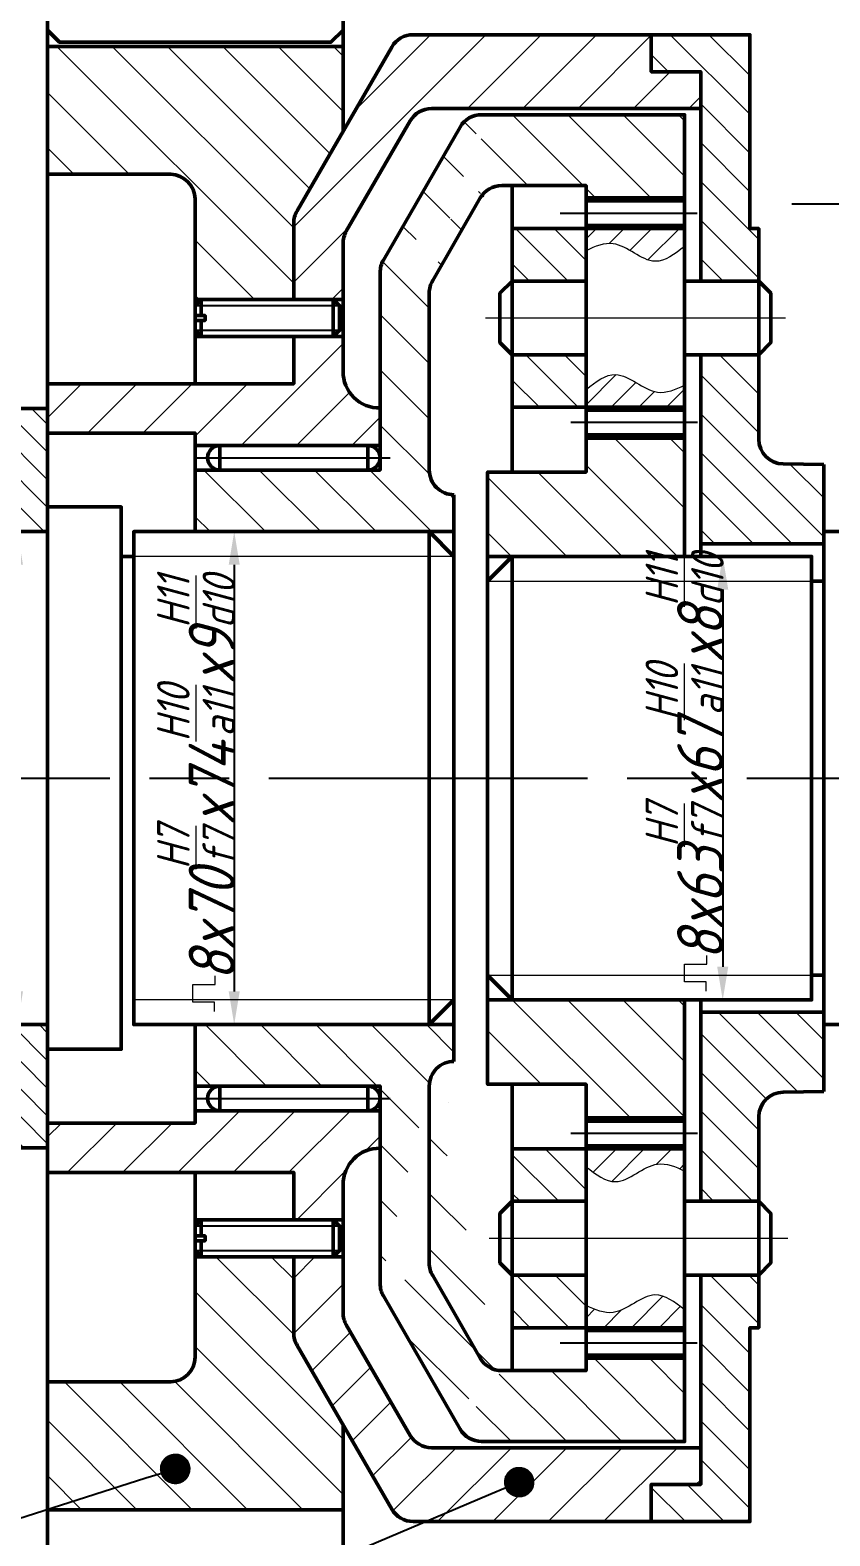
# Model space of a CAD drawing. Header units: millimetres. Extents: x 47 to 1236, y 39 to 880.
# Drawn here: x 270.7 to 331, y 397.7 to 511.2 of the extents above; entities that cross this region are included whole.
import ezdxf

# ---------------------------------------------------------------- set-up
doc = ezdxf.new("R2010")
doc.units = ezdxf.units.MM
doc.linetypes.add('ACAD_ISO08W100', pattern=[36, 24, -3, 6, -3])
doc.layers.get('Defpoints').update_dxf_attribs({"lineweight": 35})
for name, color, linetype, lineweight in [('中心线', 1, 'ACAD_ISO08W100', 35), ('剖面线', 6, 'Continuous', 35), ('尺寸', 4, 'Continuous', 25), ('粗实线', 7, 'Continuous', 50), ('细实线', 7, 'Continuous', 20)]:
    doc.layers.add(name, color=color, linetype=linetype, lineweight=lineweight)
doc.layers.add('尺寸标注', color=4, linetype='Continuous')
doc.styles.get("Standard").update_dxf_attribs({"font": 'arial.ttf'})
doc.styles.add('工程字', font='gbenor.shx', dxfattribs={"width": 0.65, "oblique": 15, "height": 5, "bigfont": 'gbcbig.shx'})
doc.styles.add('工程字-35', font='gbeitc.shx', dxfattribs={"height": 3.5, "bigfont": 'gbcbig.shx'})
doc.dimstyles.new('GB-5', dxfattribs={"dimtxt": 5, "dimasz": 5, "dimexe": 2.5, "dimexo": 1, "dimgap": 1.25, "dimtad": 1, "dimdec": 0, "dimdsep": 46, "dimtxsty": '工程字', "dimcen": 5, "dimadec": 0, "dimazin": 0, "dimtol": 1, "dimtm": 0.029, "dimtfac": 0.7, "dimtdec": 0, "dimtix": 1, "dimtmove": 0, "dimatfit": 3, "dimtzin": 0, "dimarcsym": 0})
doc.dimstyles.new('ISO-25', dxfattribs={"dimtxt": 2.5, "dimasz": 2.5, "dimexe": 1.25, "dimexo": 0.625, "dimtad": 1, "dimtxsty": 'Standard', "dimcen": 2.5, "dimadec": 0, "dimazin": 0, "dimtfac": 1, "dimtmove": 0, "dimatfit": 3, "dimfxl": 1, "dimarcsym": 0})
pattern_1 = [(135, (-841.3663339732898, -1302.616158226459), (-2.084541952103177, -2.084541952103177), [])]
pattern_2 = [(135, (-841.3663339732898, -1302.616158226459), (-1.459179366472224, -1.459179366472224), [])]

# ---------------------------------------------------------------- blocks, each defined once
blk = doc.blocks.new('*D45')
at = {"layer": 'Defpoints', "color": 0, "transparency": 16777216}
for p in [(527.7216313610375, 789.4503395856573), (527.7216313610375, 572.623227049304), (186.0404590729727, 467.0222463106936)]:
    blk.add_point(p, dxfattribs=at)
at = {"layer": '尺寸', "color": 0, "lineweight": -2, "transparency": 16777216}
for p, q in [((186.0404590729727, 468.0222463106936), (186.0404590729727, 791.9503395856573)), ((527.7216313610375, 573.623227049304), (527.7216313610375, 791.9503395856573)), ((191.0404590729727, 789.4503395856573), (522.7216313610375, 789.4503395856573))]:
    blk.add_line(p, q, dxfattribs=at)
at = {"layer": '尺寸', "color": 0, "transparency": 16777216}
for points in [[(191.0404590729727, 790.2836729189906), (191.0404590729727, 788.6170062523239), (186.0404590729727, 789.4503395856573)], [(522.7216313610375, 790.2836729189906), (522.7216313610375, 788.6170062523239), (527.7216313610375, 789.4503395856573)]]:
    blk.add_solid(points, dxfattribs=at)
at = {"layer": '尺寸', "color": 0, "lineweight": 20, "transparency": 16777216, "insert": (367.5536315737495, 793.2003395856573), "char_height": 5, "width": 5.652988615324314, "attachment_point": 5, "style": '工程字'}
blk.add_mtext('684', dxfattribs=at)
blk = doc.blocks.new('*D70')
at = {"layer": 'Defpoints', "color": 0, "transparency": 16777216}
for p in [(272.0323391682547, 473.4229666353167), (269.7705749028065, 436.2791804317483), (272.0323391682547, 436.2791804317483)]:
    blk.add_point(p, dxfattribs=at)
at = {"layer": '尺寸', "color": 0, "lineweight": -2, "transparency": 16777216}
for p, q in [((271.4073391682547, 473.4229666353167), (268.5205749028065, 473.4229666353167)), ((269.7705749028065, 470.9229666353167), (269.7705749028065, 438.7791804317483)), ((271.4073391682547, 436.2791804317483), (268.5205749028065, 436.2791804317483))]:
    blk.add_line(p, q, dxfattribs=at)
at = {"layer": '尺寸', "color": 0, "transparency": 16777216}
for points in [[(269.3539082361398, 470.9229666353167), (270.1872415694732, 470.9229666353167), (269.7705749028065, 473.4229666353167)], [(269.3539082361398, 438.7791804317483), (270.1872415694732, 438.7791804317483), (269.7705749028065, 436.2791804317483)]]:
    blk.add_solid(points, dxfattribs=at)
at = {"layer": '尺寸', "color": 0, "lineweight": 20, "transparency": 16777216, "insert": (266.8997415694732, 454.8510735335323), "char_height": 3.5, "attachment_point": 5, "rotation": 90, "style": '工程字-35'}
blk.add_mtext('Φ74{\\H0.7x;\\SD11/K6;}', dxfattribs=at)
blk = doc.blocks.new('*D71')
at = {"layer": 'Defpoints', "color": 0, "transparency": 16777216}
for p in [(283.1592903730276, 473.4229666353167), (283.1592903730276, 436.2791804317483), (286.1014792142406, 436.2791804317483)]:
    blk.add_point(p, dxfattribs=at)
at = {"layer": '尺寸', "color": 0, "lineweight": -2, "transparency": 16777216}
for p, q in [((283.7842903730276, 473.4229666353167), (287.3514792142406, 473.4229666353167)), ((286.1014792142406, 470.9229666353167), (286.1014792142406, 438.7791804317483)), ((283.7842903730276, 436.2791804317483), (287.3514792142406, 436.2791804317483))]:
    blk.add_line(p, q, dxfattribs=at)
at = {"layer": '尺寸', "color": 0, "transparency": 16777216}
for points in [[(285.6848125475739, 470.9229666353167), (286.5181458809073, 470.9229666353167), (286.1014792142406, 473.4229666353167)], [(285.6848125475739, 438.7791804317483), (286.5181458809073, 438.7791804317483), (286.1014792142406, 436.2791804317483)]]:
    blk.add_solid(points, dxfattribs=at)
at = {"layer": '尺寸', "color": 0, "lineweight": 20, "transparency": 16777216, "insert": (283.2306458809073, 454.8510735335323), "char_height": 3.5, "width": 30.84375, "attachment_point": 5, "rotation": 90, "style": '工程字-35'}
blk.add_mtext('8x70{\\H0.7x;\\SH7/f7;}x74{\\H0.7x;\\SH10/a11;}x9{\\H0.7x;\\SH11/d10;}', dxfattribs=at)
blk = doc.blocks.new('*D72')
at = {"layer": 'Defpoints', "color": 0, "transparency": 16777216}
for p in [(307.0518892327315, 471.561731161064), (307.0518892327315, 438.1404159060012), (322.910673947369, 438.1404159060012)]:
    blk.add_point(p, dxfattribs=at)
at = {"layer": '尺寸', "color": 0, "lineweight": -2, "transparency": 16777216}
for p, q in [((307.6768892327315, 471.561731161064), (324.160673947369, 471.561731161064)), ((322.910673947369, 469.061731161064), (322.910673947369, 440.6404159060012)), ((307.6768892327315, 438.1404159060012), (324.160673947369, 438.1404159060012))]:
    blk.add_line(p, q, dxfattribs=at)
at = {"layer": '尺寸', "color": 0, "transparency": 16777216}
for points in [[(322.4940072807024, 469.061731161064), (323.3273406140357, 469.061731161064), (322.910673947369, 471.561731161064)], [(322.4940072807024, 440.6404159060012), (323.3273406140357, 440.6404159060012), (322.910673947369, 438.1404159060012)]]:
    blk.add_solid(points, dxfattribs=at)
at = {"layer": '尺寸', "color": 0, "lineweight": 20, "transparency": 16777216, "insert": (320.0398406140358, 456.4512351305466), "char_height": 3.5, "attachment_point": 5, "rotation": 90, "style": '工程字-35'}
blk.add_mtext('8x63{\\H0.7x;\\SH7/f7;}x67{\\H0.7x;\\SH10/a11;}x8{\\H0.7x;\\SH11/d10;}', dxfattribs=at)

msp = doc.modelspace()

# ---------------------------------------------------------------- hatches: boundary and pattern name
at = {"layer": '剖面线', "lineweight": 20}
h = msp.add_hatch(dxfattribs=at)
h.set_pattern_fill('ANSI31', color=256, scale=0.9285)
h.set_pattern_definition([(45, (-841.3663339732898, -1302.616158226459), (-2.084541952103177, 2.084541952103177), [])])
h.paths.add_polyline_path([(294.306472398172, 485.5007663975882), (294.306472398172, 488.1307730459891), (290.5840014496666, 488.1307730459891), (290.5840014496666, 484.5701486604617), (272.0323391682546, 484.5701486604617), (272.0323391682546, 480.8476777119558), (283.1592903730275, 480.8476777119558), (283.1592903730275, 479.9170599748295), (297.0983256095519, 479.9170599748295), (297.0983256095519, 482.7089131862087), (297.0983256095519, 482.7457011734048, -0.4256952743797204)])
h.paths.add_polyline_path([(299.3615526673916, 504.371589020896, -0.2652815649438895), (300.9624123006638, 505.3067395420837), (321.2539251340954, 505.3067395420837), (321.2539251340954, 508.0783619330907), (317.5314541855882, 508.0783619330907), (317.5314541855882, 510.87021514447), (299.5834065331351, 510.87021514447, 0.2685415350845147), (297.9628873259012, 509.9303026022501), (290.8470021145063, 497.5987969802304, 0.1439534091855192), (290.5840014496666, 496.6681792431452), (290.5840014496666, 490.9226262573682), (294.306472398172, 490.9226262573682), (294.306472398172, 495.1019686121172, -0.1282881080053607), (294.54924224264, 496.061254631936)])
h.paths.add_polyline_path([(297.0983256095574, 429.7850870922332), (283.1592903730275, 429.78508709223), (283.1592903730275, 428.8544693551087), (272.03233916826, 428.8544693551087), (272.0323391682618, 425.1319984065951), (290.5840014496739, 425.1319984065995), (290.5840014496739, 421.571374021072), (294.3064723981811, 421.5713740210729), (294.3064723981793, 424.2013806694738, -0.4256952743797274), (297.0983256095574, 426.9564458936577)])
h.paths.add_polyline_path([(294.592142643442, 413.5668081295555, -0.1356781123516656), (294.3064723981829, 414.5715101722237), (294.3064723981811, 418.7795208096938), (290.5840014496739, 418.7795208096929), (290.5840014496757, 412.997912476575, 0.1385902777645172), (290.8470021145154, 412.1033500868309), (297.9682507758048, 399.7625498499453, 0.2674780235737499), (299.5867165153618, 398.8319319225932), (317.5314541856028, 398.8319319225973), (317.531454185601, 401.6237851339765), (321.2539251341082, 401.6237851339774), (321.2539251341063, 404.3954075249844), (301.0000757775802, 404.3954075249796, -0.2699267105354749), (299.3641774912362, 405.3260252621517)])
h = msp.add_hatch(dxfattribs=at)
h.set_pattern_fill('ANSI31', color=256, scale=0.6499499999999999, angle=90)
h.set_pattern_definition(pattern_2)
h.paths.add_polyline_path([(324.9561652622292, 510.87021514447), (317.5314541855882, 510.87021514447), (317.5314541855882, 508.0783619330907), (321.2539251340954, 508.0783619330907), (321.2539251340954, 505.3067395420837), (321.2539251340954, 492.2983220426856), (325.623782334515, 492.2983220426856), (325.623782334515, 496.2635628356593), (324.9561652622292, 496.2635628356593)])
h.paths.add_polyline_path([(330.5196408646157, 478.4758322106302), (327.4647869883943, 478.52113336914, -0.4087389956197909), (325.623782334515, 480.382368843447), (325.623782334515, 486.7348464402992), (321.2539251340954, 486.7348464402992), (321.2539251340954, 473.4229666353165), (321.2539251340954, 472.4923488981901), (330.5196408646157, 472.4923488981901)])
h.paths.add_polyline_path([(325.6237823345205, 429.3052048042339, -0.4110161860184757), (327.4647869884016, 431.1810136979295), (330.5196408646157, 431.2263148564405), (330.5196408646157, 437.2097981688801), (321.2539251340991, 437.2097981688778), (321.2539251341027, 422.9673006267687), (325.6237823345223, 422.9673006267699)])
h.paths.add_polyline_path([(324.9561652622383, 413.4385842314095), (325.6237823345241, 413.4385842314098), (325.6237823345223, 417.4038250243837), (321.2539251341045, 417.4038250243825), (321.2539251341063, 404.3954075249844), (321.2539251341082, 401.6237851339774), (317.531454185601, 401.6237851339765), (317.5314541856028, 398.8319319225973), (324.8550111603804, 398.8319319225989), (324.9561652622419, 398.9330860244606)])
h = msp.add_hatch(dxfattribs=at)
h.set_pattern_fill('ANSI31', color=256, scale=0.9285, angle=90)
h.set_pattern_definition(pattern_1)
h.paths.add_polyline_path([(294.306472398172, 503.5939017331757), (294.306472398172, 509.9800590480882), (272.0323391682546, 509.9800590480882), (272.0323391682546, 500.3501885508667), (281.2286452433314, 500.3501885508667, -0.4174181840049433), (283.1592903730275, 498.4889530766138), (283.1592903730275, 490.9226262573682), (283.6245992415902, 490.9226262573682), (290.5840014496666, 490.9226262573682), (290.5840014496666, 496.6681792431452, -0.143953409185521), (290.8470021145063, 497.5987969802304)])
h.paths.add_polyline_path([(294.3064723981829, 406.1082453338863), (290.8470021145154, 412.1033500868307, -0.1385902777645385), (290.5840014496757, 412.9979124765748), (290.5840014496739, 418.7795208096929), (283.1592903730366, 418.7795208096911), (283.1592903730366, 411.2616183727405, -0.4110161860269864), (281.3182857191573, 409.3519585161923), (272.0323391682655, 409.3519585161903), (272.0323391682673, 399.7220880189686), (294.3064723981847, 399.7220880189736)])
h = msp.add_hatch(dxfattribs=at)
h.set_pattern_fill('ANSI31', color=256, scale=0.9285, angle=90)
h.set_pattern_definition(pattern_1)
edge = h.paths.add_edge_path()
edge.add_line((283.1592903730275, 478.0558245005766), (297.0983256095519, 478.0558245005766))
edge.add_line((297.0983256095519, 478.0558245005766), (297.098325609551, 492.9457082945585))
edge.add_line((283.1592903730275, 478.0558245005766), (283.1592903730275, 473.4229666353165))
edge.add_line((283.1592903730275, 473.4229666353165), (302.6618012119384, 473.4229666353165))
edge.add_line((302.6618012119384, 473.4229666353165), (302.6618012119393, 476.2047044365095))
edge.add_arc((302.6517313813897, 478.0558426915502), 1.851165643793962, 180.0005630322842, 270.3116747754279)
edge.add_line((300.8005657376857, 478.0558245005766), (300.8005657376857, 491.4081659463038))
edge.add_arc((299.0589545520547, 492.9312935238463), 1.960681931317719, 151.237180778082, 179.578762391831)
edge.add_arc((302.5147533750173, 491.4261936200003), 1.714282430932295, 147.8359505106979, 180.6025428702699)
edge.add_line((297.34109545402, 493.8763260317262), (303.1271100805011, 503.9108129363938))
edge.add_line((304.644421608426, 498.5698763581029), (301.0635664025253, 492.3387836834302))
edge.add_arc((304.7439202819337, 502.9716393935828), 1.869792012758019, 89.94927293001882, 149.8485307472009)
edge.add_arc((306.2612318098622, 497.6307028152853), 1.86979201276456, 89.94927293014909, 149.8485307470954)
edge.add_line((304.7455757102875, 504.8414306735203), (320.040075911757, 504.8414306735203))
edge.add_line((320.0400759117551, 504.8414306735203), (320.0400759117551, 498.5698763581029))
edge.add_line((320.0400759117551, 498.5698763581029), (312.615364835116, 498.5698763581029))
edge.add_line((312.6153648351178, 498.5698763581029), (312.6153648351178, 499.5004940952292))
edge.add_line((312.6153648351178, 499.5004940952294), (306.2628872382106, 499.5004940952294))
h = msp.add_hatch(dxfattribs=at)
h.set_pattern_fill('ANSI31', color=256, scale=0.6499499999999999, angle=90)
h.set_pattern_definition(pattern_2)
h.paths.add_polyline_path([(307.0518892327314, 496.2635628356593), (307.0518892327314, 492.2983220426856), (312.6153648351178, 492.2983220426856), (312.6153648351178, 496.2635628356593)])
h.paths.add_polyline_path([(307.0518892327314, 486.7348464402992), (307.0518892327314, 482.7898364676978), (312.6153648351178, 482.7898364676978), (312.6153648351178, 486.7348464402992)])
h.paths.add_polyline_path([(307.0518892327359, 426.9123105993669), (307.0518892327368, 422.9673006267656), (312.6153648351242, 422.9673006267669), (312.6153648351233, 426.9123105993683)])
h.paths.add_polyline_path([(312.615364835126, 417.4038250243805), (307.0518892327386, 417.4038250243793), (307.0518892327395, 413.4385842314057), (312.6153648351269, 413.4385842314068)])
h = msp.add_hatch(dxfattribs=at)
h.set_pattern_fill('ANSI31', color=256, scale=0.46425)
h.set_pattern_definition([(45, (-841.3663339732898, -1302.616158226459), (-1.042270976051589, 1.042270976051589), [])])
edge = h.paths.add_edge_path()
edge.add_line((320.0400759117551, 482.7898364676978), (320.0400759117551, 484.4593855141932))
edge.add_spline(control_points=[(320.0400759117624, 484.4593855141959), (319.354966225887, 484.1402433637584), (317.5633446627658, 483.3712255923551), (315.1140105766303, 486.066611511598), (313.3568618723098, 484.7136993478373), (312.6153648351233, 484.1427855950426)], knot_values=[0, 0, 0, 0, 2.275573627765744, 5.959604902994192, 8.649206430640582, 8.649206430640582, 8.649206430640582, 8.649206430640582], degree=3, periodic=0)
edge.add_line((312.6153648351178, 484.1427855950385), (312.6153648351178, 482.789836467698))
edge.add_line((312.6153648351178, 482.7898364676978), (320.040075911757, 482.7898364676978))
edge = h.paths.add_edge_path()
edge.add_line((312.6153648351178, 496.2635628356593), (312.6153648351178, 494.5940137891585))
edge.add_spline(control_points=[(312.6153648351269, 494.5940137891619), (313.3004745209987, 494.9131559396017), (315.0920960841181, 495.6821737110115), (317.5414301702626, 492.9867877917773), (319.2985788745796, 494.3396999555448), (320.0400759117642, 494.910613708342)], knot_values=[0, 0, 0, 0, 2.275573627765744, 5.959604902994192, 8.649206430640582, 8.649206430640582, 8.649206430640582, 8.649206430640582], degree=3, periodic=0)
edge.add_line((320.0400759117551, 494.9106137083365), (320.0400759117551, 496.2635628356593))
edge.add_line((320.0400759117551, 496.2635628356593), (312.615364835116, 496.2635628356593))
edge = h.paths.add_edge_path()
edge.add_spline(control_points=[(312.6153648351233, 425.5593614720224), (313.3568618723098, 424.9884477192277), (315.1140105766303, 423.6355355554667), (317.5633446627658, 426.3309214747098), (319.354966225887, 425.5619037033064), (320.0400759117624, 425.2427615528691)], knot_values=[0, 0, 0, 0, 2.689601527646391, 6.373632802874838, 8.649206430640582, 8.649206430640582, 8.649206430640582, 8.649206430640582], degree=3, periodic=0)
edge.add_line((320.0400759117624, 425.2427615528691), (320.0400759117624, 426.9123105993699))
edge.add_line((320.0400759117624, 426.9123105993699), (312.6153648351233, 426.9123105993683))
edge.add_line((312.6153648351233, 426.9123105993683), (312.6153648351233, 425.5593614720219))
edge = h.paths.add_edge_path()
edge.add_spline(control_points=[(320.0400759117642, 414.7915333587227), (319.2985788745796, 415.3624471115202), (317.5414301702626, 416.7153592752877), (315.0920960841181, 414.0199733560535), (313.3004745209987, 414.7889911274633), (312.6153648351269, 415.1081332779031)], knot_values=[0, 0, 0, 0, 2.689601527646391, 6.373632802874838, 8.649206430640582, 8.649206430640582, 8.649206430640582, 8.649206430640582], degree=3, periodic=0)
edge.add_line((312.6153648351269, 415.1081332779029), (312.6153648351269, 413.4385842314068))
edge.add_line((312.6153648351269, 413.4385842314068), (320.0400759117661, 413.4385842314084))
edge.add_line((320.0400759117642, 413.4385842314084), (320.0400759117642, 414.7915333587218))
h = msp.add_hatch(dxfattribs=at)
h.set_pattern_fill('ANSI31', color=256, scale=0.46425, angle=90)
h.set_pattern_definition([(135, (-841.3663339732898, -1302.616158226459), (-1.042270976051589, -1.042270976051589), [])])
h.paths.add_polyline_path([(272.0323391682546, 482.7089131862087), (268.3098682197492, 482.7089131862087), (268.3098682197492, 473.4229666353165), (272.0323391682546, 473.4229666353165), (272.0323391682546, 475.2842021095694)])
h.paths.add_polyline_path([(268.3098682197492, 426.9932338808558), (272.0323391682618, 426.9932338808558), (272.03233916826, 434.4179449574874), (272.0323391682546, 436.279180431748), (268.3098682197492, 436.279180431748)])
h = msp.add_hatch(dxfattribs=at)
h.set_pattern_fill('ANSI31', color=256, scale=0.9285, angle=90)
h.set_pattern_definition(pattern_1)
h.paths.add_polyline_path([(312.6153648351178, 477.9142087579703), (305.1906537584769, 477.9142087579703), (305.1906537584769, 471.5617311610638), (307.0518892327314, 471.5617311610638), (320.0400759117551, 471.5617311610638), (320.0400759117551, 480.4632921248819), (312.6153648351178, 480.4632921248819)])
h.paths.add_polyline_path([(306.8495810290083, 438.140415906001), (305.1906537584805, 438.140415906001), (305.1906537584823, 431.7879383090942), (312.6153648351215, 431.7879383090958), (312.6153648351233, 429.2388549421844), (320.0400759117624, 429.238854942186), (320.0400759117588, 438.140415906001)])
h = msp.add_hatch(dxfattribs=at)
h.set_pattern_fill('ANSI31', color=256, scale=0.9285, angle=90)
h.set_pattern_definition(pattern_1)
edge = h.paths.add_edge_path()
edge.add_line((283.1592903730311, 436.279180431743), (302.6618012119366, 436.279180431743))
edge.add_line((283.1592903730329, 431.6463225664827), (283.159290373032, 436.2791804317428))
edge.add_line((283.1592903730329, 431.6463225664827), (297.0983256095574, 431.6463225664859))
edge.add_line((297.0983256095574, 431.6463225664859), (297.098325609561, 416.7564387724713))
edge.add_line((300.8005657376912, 431.6463225664868), (300.8005657376948, 418.2939811207596))
edge.add_arc((302.6517313813952, 431.6463043755136), 1.851165643793962, 89.6883252245852, 179.9994369677288)
edge.add_line((302.6618012119384, 436.279180431743), (302.655754990074, 433.4974656465367))
edge.add_arc((302.5147533750264, 418.2759534470636), 1.714282430932295, 179.3974571297432, 212.1640494893175)
edge.add_arc((299.0589545520638, 416.7708535432168), 1.960681931317719, 180.421237608182, 208.7628192219406)
edge.add_line((297.3410954540291, 415.8258210353363), (303.127110080512, 405.7913341306698))
edge.add_line((304.6444216084351, 411.1322707089614), (301.0635664025344, 417.3633633836332))
edge.add_arc((306.2612318098713, 412.0714442517794), 1.86979201276456, 210.1514692529104, 270.0507270698639)
edge.add_arc((304.7439202819446, 406.7305076734815), 1.869792012758019, 210.1514692528163, 270.0507270699942)
edge.add_line((304.7455757102985, 404.860716393544), (320.0400759117679, 404.8607163935476))
edge.add_line((320.0400759117679, 404.8607163935476), (320.040075911767, 411.1322707089651))
edge.add_line((320.0400759117661, 411.1322707089648), (312.6153648351269, 411.1322707089632))
edge.add_line((312.6153648351269, 411.1322707089632), (312.6153648351269, 410.2016529718369))
edge.add_line((312.6153648351269, 410.2016529718369), (306.2628872382197, 410.2016529718355))
h = msp.add_hatch(dxfattribs=at)
h.set_pattern_fill('ANSI31', color=256, scale=1.5)
h.set_pattern_definition([(45, (-2345.19922680319, -1236.975525965615), (-3.367596045400933, 3.367596045400933), [])])
h.paths.add_polyline_path([(381.5822314843358, 417.7072873299637), (363.2328774066468, 417.7072873299637), (363.2328774066468, 424.6869203584117), (357.4468627801657, 424.6869203584117), (357.4468627801657, 385.7845146331124, -0.4142135623706922), (352.7937740945249, 380.846732611607), (286.5041843789827, 380.846732611607), (286.5041843789827, 371.5607860607149), (285.3593817963701, 371.5607860607149), (282.7817134304773, 371.5607860607149), (282.7817134304773, 355.3154373017467), (291.1370422442437, 355.3154373017467), (291.1370422442437, 359.5032171188157), (292.9982777184964, 359.5032171188157), (292.9982777184955, 368.883740545632, -0.4107972528824558), (294.6855704336112, 370.7233662931392), (357.4468627801634, 370.7233662931392), (444.5469038450178, 370.7233662931392, -0.4142135623730225), (446.5218642525747, 368.862130818886), (446.5218642525747, 359.5032171188157), (448.3628689064558, 359.5032171188157), (448.3628689064558, 355.3154373017467), (456.7181977202222, 355.3154373017467), (456.7181977202222, 371.5607860607149), (453.0159575920866, 371.5607860607149), (453.0159575920866, 380.846732611607), (386.2150893495054, 380.846732611607, -0.4129379162935932), (381.5822314843358, 385.412345574505)])

# ---------------------------------------------------------------- linework, layer by layer
at = {"layer": '中心线', "lineweight": 20}
for p, q in [((305.0429502675111, 489.5266996516787), (327.6342253447915, 489.5266996516787)), ((305.3015591699882, 420.1754474153861), (327.8061633248603, 420.1754474153861))]:
    msp.add_line(p, q, dxfattribs=at)
at = {"layer": '中心线', "lineweight": 25}
for points in [[(328.1079435157008, 498.1247983099124), (355.8415068394679, 498.1247983099124)], [(310.6732060793752, 497.416719596881), (320.990924469254, 497.416719596881)], [(321.0111552896274, 481.6366797064759), (311.4622080738959, 481.6366797064759)], [(283.1390595526559, 478.9864422377029), (297.8468659633277, 478.9864422377029)], [(180.7231888425886, 454.8510735335324), (490.4180565407587, 454.8510735335324)], [(283.1390595526595, 430.7157048293566), (297.8468659633331, 430.71570482936)], [(321.0111552896328, 428.065467360592), (311.4622080739014, 428.0654673605898)], [(310.6732060793843, 412.2854274701847), (320.9909244692649, 412.285427470187)]]:
    msp.add_lwpolyline(points, dxfattribs=at)
at = {"layer": '剖面线', "lineweight": 25}
for points in [[(282.3095959173902, 500.0467262452819), (282.3042833762361, 500.0520496283564)], [(292.2833903609412, 500.0871878860266), (292.2830959415173, 500.0874823054498)], [(299.8937579933358, 498.303321204806), (299.8901788209319, 498.3068756932628)], [(291.0695411386027, 497.9831825673057), (291.0690781943345, 497.9836447322061)], [(303.7340346916703, 496.9716415486903), (303.7289169589717, 496.9767948212004)], [(298.9836724963193, 496.7249911120794), (298.979791904178, 496.7288717042225)], [(294.3260462846615, 495.3929841767599), (294.3267032185454, 495.3936375596497)], [(302.8236477749165, 495.3936375596497), (302.8207623133535, 495.3965031214791)], [(301.0433355821538, 477.1454375838223), (300.9866475277054, 477.2024163462422)], [(301.0433355821574, 432.5567094832411), (300.9866475277108, 432.4997307208214)], [(294.3260462846706, 414.3091628903021), (294.3267032185545, 414.3085095074123)], [(302.8236477749256, 414.3085095074141), (302.8207623133626, 414.3056439455847)], [(298.9836724963302, 412.9771559549838), (298.9797919041871, 412.9732753628407)], [(303.7340346916812, 412.7305055183738), (303.7289169589808, 412.7253522458636)], [(291.0695411386118, 411.7189644997554), (291.0690781943435, 411.7185023348552)], [(299.8937579933449, 411.3988258622574), (299.8901788209409, 411.3952713738004)], [(282.3095959174011, 409.6554208217772), (282.304283376247, 409.6500974387029)], [(292.2833903609521, 409.6149591810349), (292.2830959415282, 409.6146647616117)]]:
    msp.add_lwpolyline(points, dxfattribs=at)
at = {"layer": '尺寸', "lineweight": 25}
for points in [[(324.9386567519678, 510.8256794084609), (324.8375353071528, 510.9268008532761)], [(307.6064411106836, 471.6310073981845), (317.2938755239566, 471.6310073981845)], [(280.5574929267386, 402.4375666660517), (279.4451570337737, 402.0937537536809), (205.7882966305606, 378.5122328228333), (198.3659825811424, 378.5122328228333)], [(306.5130954145325, 401.3341697363619), (305.4412080994939, 400.8892353791757), (205.5736692002438, 358.5193500017099), (198.1513551508256, 358.5193500017099)], [(324.93865675198, 399.0258100210506), (324.8375353071651, 398.9246885762354)]]:
    msp.add_lwpolyline(points, dxfattribs=at)
at = {"layer": '尺寸', "lineweight": 0, "transparency": 33554559}
for points in [[(281.6496045307404, 402.8016038673854), (281.609155952814, 403.954388338276), (281.3057916183689, 403.8937154713872)], [(281.9125202872588, 403.9341640493128), (281.6496045307404, 402.8016038673854), (281.609155952814, 403.954388338276)], [(282.1956603327403, 403.8330426044979), (281.9125202872588, 403.9341640493128), (281.6496045307404, 402.8016038673854)], [(280.5170443488123, 403.0442953349414), (281.6496045307404, 402.8016038673854), (280.4968200598496, 402.7409310004966)], [(281.6496045307404, 402.8016038673854), (280.4968200598496, 402.7409310004966), (280.5574929267386, 402.4375666660517)], [(280.6181657936272, 403.3274353804231), (280.5170443488123, 403.0442953349414), (281.6496045307404, 402.8016038673854)], [(280.5574929267386, 402.4375666660517), (280.6788386605162, 402.1746509095328), (281.6496045307404, 402.8016038673854)], [(281.6496045307404, 402.8016038673854), (280.8001843942939, 403.5701268479791), (280.6181657936272, 403.3274353804231)], [(280.6788386605162, 402.1746509095328), (281.6496045307404, 402.8016038673854), (280.8810815501461, 401.9319594419771)], [(281.0226515728873, 403.7723697376093), (281.6496045307404, 402.8016038673854), (280.8001843942939, 403.5701268479791)], [(281.6496045307404, 402.8016038673854), (280.8810815501461, 401.9319594419771), (281.1237730177022, 401.7701651302732)], [(281.3057916183689, 403.8937154713872), (281.0226515728873, 403.7723697376093), (281.6496045307404, 402.8016038673854)], [(281.1237730177022, 401.7701651302732), (281.4069130631838, 401.6690436854581), (281.6496045307404, 402.8016038673854)], [(281.4069130631838, 401.6690436854581), (281.6496045307404, 402.8016038673854), (281.7102773976289, 401.628595107532)], [(281.6496045307404, 402.8016038673854), (282.4383518002965, 403.6510240038315), (282.1956603327403, 403.8330426044979)], [(282.6405946899267, 403.4285568252383), (281.6496045307404, 402.8016038673854), (282.4383518002965, 403.6510240038315)], [(282.7619404237043, 403.1454167797565), (282.6405946899267, 403.4285568252383), (281.6496045307404, 402.8016038673854)], [(281.6496045307404, 402.8016038673854), (282.8226132905934, 402.8420524453113), (282.7619404237043, 403.1454167797565)], [(282.7821647126675, 402.5386881108668), (281.6496045307404, 402.8016038673854), (282.8226132905934, 402.8420524453113)], [(281.6496045307404, 402.8016038673854), (281.7102773976289, 401.628595107532), (282.0136417320737, 401.6892679744212)], [(282.0136417320737, 401.6892679744212), (282.2765574885925, 401.8106137081993), (281.6496045307404, 402.8016038673854)], [(282.2765574885925, 401.8106137081993), (281.6496045307404, 402.8016038673854), (282.5192489561487, 402.0128565978289)], [(281.6496045307404, 402.8016038673854), (282.5192489561487, 402.0128565978289), (282.6810432678526, 402.2555480653848)], [(282.6810432678526, 402.2555480653848), (282.7821647126675, 402.5386881108668), (281.6496045307404, 402.8016038673854)], [(307.1198240834219, 402.8712156975491), (306.8569083269031, 402.7094213858452), (307.5647584406079, 401.7993283825108)], [(307.5647584406079, 401.7993283825108), (307.4029641289039, 402.9521128534009), (307.1198240834219, 402.8712156975491)], [(307.7063284633487, 402.9521128534009), (307.5647584406079, 401.7993283825108), (307.4029641289039, 402.9521128534009)], [(308.0096927977938, 402.8712156975491), (307.7063284633487, 402.9521128534009), (307.5647584406079, 401.7993283825108)], [(307.5647584406079, 401.7993283825108), (308.2726085543122, 402.7296456748084), (308.0096927977938, 402.8712156975491)], [(306.4928711255693, 402.2240384507338), (306.4321982586803, 401.9408984052516), (307.5647584406079, 401.7993283825108)], [(306.4321982586803, 401.9408984052516), (307.5647584406079, 401.7993283825108), (306.4321982586803, 401.6375340708066)], [(307.5647584406079, 401.7993283825108), (306.4321982586803, 401.6375340708066), (306.5130954145325, 401.3341697363619)], [(307.5647584406079, 401.7993283825108), (306.6546654372733, 402.4869542072524), (306.4928711255693, 402.2240384507338)], [(306.5130954145325, 401.3341697363619), (306.6546654372733, 401.0712539798433), (307.5647584406079, 401.7993283825108)], [(306.8569083269031, 402.7094213858452), (307.5647584406079, 401.7993283825108), (306.6546654372733, 402.4869542072524)], [(306.6546654372733, 401.0712539798433), (307.5647584406079, 401.7993283825108), (306.8771326158658, 400.8690110902132)], [(307.5647584406079, 401.7993283825108), (306.8771326158658, 400.8690110902132), (307.1400483723851, 400.7274410674718)], [(307.1400483723851, 400.7274410674718), (307.4231884178671, 400.6465439116203), (307.5647584406079, 401.7993283825108)], [(307.4231884178671, 400.6465439116203), (307.5647584406079, 401.7993283825108), (307.7265527523118, 400.6465439116203)], [(308.4950757329052, 402.5071784962151), (307.5647584406079, 401.7993283825108), (308.2726085543122, 402.7296456748084)], [(308.6366457556464, 402.2442627396965), (308.4950757329052, 402.5071784962151), (307.5647584406079, 401.7993283825108)], [(307.5647584406079, 401.7993283825108), (308.7175429114982, 401.9611226942147), (308.6366457556464, 402.2442627396965)], [(308.7175429114982, 401.6577583597698), (307.5647584406079, 401.7993283825108), (308.7175429114982, 401.9611226942147)], [(307.5647584406079, 401.7993283825108), (307.7265527523118, 400.6465439116203), (308.029917086757, 400.7274410674718)], [(308.029917086757, 400.7274410674718), (308.2928328432754, 400.8892353791757), (307.5647584406079, 401.7993283825108)], [(308.2928328432754, 400.8892353791757), (307.5647584406079, 401.7993283825108), (308.4950757329052, 401.091478268806)], [(307.5647584406079, 401.7993283825108), (308.4950757329052, 401.091478268806), (308.6568700446096, 401.3543940253246)], [(308.6568700446096, 401.3543940253246), (308.7175429114982, 401.6577583597698), (307.5647584406079, 401.7993283825108)]]:
    msp.add_solid(points, dxfattribs=at)
at = {"layer": '尺寸标注', "lineweight": 20}
for p, q in [((321.7201377830816, 440.839140966531), (321.7201377830816, 441.4765560026954)), ((320.0400759117592, 439.5104392236299), (320.0400759117592, 440.839140966531)), ((320.0400759117592, 440.839140966531), (321.7201377830816, 440.839140966531)), ((282.9909076095428, 437.9777346196688), (282.9909076095428, 439.3064363625699)), ((282.9909076095428, 439.3064363625699), (284.6709694808651, 439.3064363625699)), ((284.6709694808651, 439.3064363625699), (284.6709694808651, 439.9438513987343)), ((321.6659376278858, 439.5104392236299), (320.0400759117592, 439.5104392236299)), ((321.6659376278858, 438.7989819954819), (321.6659376278858, 439.5104392236299)), ((284.6167693256693, 437.9777346196688), (282.9909076095428, 437.9777346196688)), ((284.6167693256693, 437.2662773915208), (284.6167693256693, 437.9777346196688))]:
    msp.add_line(p, q, dxfattribs=at)
at = {"layer": '粗实线', "lineweight": 50}
for p, q in [((272.0323391682546, 514.8354559374436), (272.0323391682546, 475.2842021095694)), ((312.6153648351178, 498.3473373340075), (312.6153648351178, 497.416719596881)), ((320.0400759117551, 497.416719596881), (320.0400759117551, 498.3473373340075)), ((312.6153648351178, 497.416719596881), (312.6153648351178, 481.6366797064759)), ((320.0400759117551, 481.6366797064759), (320.0400759117551, 497.416719596881)), ((320.0400759117551, 482.7898364676978), (312.6153648351178, 482.7898364676978)), ((312.6153648351178, 482.7898364676978), (312.6153648351178, 481.6366797064759)), ((312.6153648351178, 481.6366797064759), (312.6153648351178, 480.7060619693498)), ((320.0400759117551, 480.7060619693498), (320.0400759117551, 481.6366797064759)), ((327.4647869883943, 478.52113336914), (330.5196408646157, 478.4758322106302)), ((330.5196408646157, 478.4758322106297), (330.5196408646157, 431.2263148564405)), ((232.0966997533073, 473.4229666353165), (272.0323391682546, 473.4229666353165)), ((375.7962168578529, 473.4229666353169), (330.5196408646157, 473.4229666353165)), ((232.0966997533073, 436.279180431748), (272.0323391682546, 436.279180431748)), ((375.7962168578547, 436.2791804317483), (330.5196408646157, 436.279180431748)), ((272.0323391682691, 394.8666911296134), (272.03233916826, 434.4179449574874)), ((330.5196408646157, 431.2263148564405), (327.4647869884016, 431.1810136979295)), ((312.6153648351233, 428.0654673605902), (312.6153648351233, 428.9960850977166)), ((320.0400759117624, 428.9960850977182), (320.0400759117624, 428.0654673605918)), ((312.6153648351233, 426.9123105993683), (312.6153648351233, 428.0654673605902)), ((312.6153648351269, 412.2854274701851), (312.6153648351233, 428.0654673605902)), ((320.0400759117624, 428.0654673605918), (320.0400759117661, 412.285427470187)), ((320.0400759117624, 426.9123105993699), (312.6153648351233, 426.9123105993683)), ((312.6153648351269, 411.3548097330588), (312.6153648351269, 412.2854274701851)), ((320.0400759117661, 412.285427470187), (320.0400759117661, 411.3548097330604))]:
    msp.add_line(p, q, dxfattribs=at)
for points in [[(294.306472398172, 514.8354559374436), (294.306472398172, 503.5939017331757)], [(272.0323391682546, 511.2141390907993), (272.0323391682546, 475.2842021095694), (272.0323391682546, 473.4229666353165), (231.6313908847446, 473.4229666353165), (231.6313908847446, 482.7089131862087), (235.9810172647908, 482.7089131862087), (235.1110919887819, 489.0006983219985)], [(294.306472398172, 511.2141390907996), (293.3758546610466, 510.3037521740453), (272.9427260850084, 510.3037521740453), (272.0323391682546, 511.2141390907996)], [(299.5867165153454, 510.87021514447), (318.0776863356427, 510.87021514447)], [(325.623782334515, 480.3823688433927), (325.623782334515, 486.7348464402992), (326.5341692512688, 487.6654641774257), (326.5341692512688, 491.3879351259316), (325.623782334515, 492.2983220426856), (325.623782334515, 496.2635628356593), (324.9561652622292, 496.2635628356593), (324.9561652622292, 510.87021514447), (317.5314541855882, 510.87021514447), (317.5314541855882, 508.0783619330907), (321.2539251340954, 508.0783619330907), (321.2539251340954, 505.3067395420837)], [(294.306472398172, 509.9800590480882), (272.0323391682546, 509.9800590480882)], [(290.8470021145063, 497.598796980232), (297.9682508855608, 509.9395974073436)], [(300.9624123006638, 505.3067395420837), (321.2539251340954, 505.3067395420837), (321.2539251340954, 492.2983220426856)], [(299.3641774912508, 504.3761218049572), (294.54924224264, 496.061254631936)], [(297.34109545402, 493.8763260317262), (303.1271100805011, 503.9108129363938)], [(304.7455757102875, 504.8414306735203), (320.0400759117551, 504.8414306735203), (320.0400759117551, 498.5698763581029), (312.6153648351178, 498.5698763581029), (312.6153648351178, 499.5004940952294), (306.2628872382106, 499.5004940952294)], [(281.3182857191464, 500.3501885508667), (272.0323391682546, 500.3501885508667)], [(312.6153648351178, 499.5004940952294), (307.0518892327314, 499.5004940952294), (307.0518892327314, 477.9142087579703)], [(283.1592903730275, 484.5701486604617), (283.1592903730275, 498.4889530766138)], [(304.644421608426, 498.5698763581029), (301.0635664025253, 492.3387836834302)], [(312.6153648351178, 498.5698763581029), (312.6153648351178, 497.416719596881)], [(320.0400759117551, 498.5698763581029), (320.0400759117551, 497.416719596881)], [(290.5840014496666, 490.9226262573682), (290.5840014496666, 496.6681792431054)], [(307.0518892327314, 496.2635628356593), (312.6153648351178, 496.2635628356593), (320.0400759117551, 496.2635628356593)], [(294.306472398172, 495.1306368948096), (294.306472398172, 485.5007663975882)], [(297.0983256095519, 482.7089131862087), (297.0983256095519, 478.0558245005766), (283.1592903730275, 478.0558245005766), (283.1592903730275, 479.9170599748295), (297.0983256095519, 479.9170599748295), (297.0983256095519, 492.9457082945996)], [(300.8005657376857, 478.0558245005766), (300.8005657376857, 491.4081659463038)], [(312.6153648351178, 486.7348464402992), (307.0518892327314, 486.7348464402992), (306.1212714956041, 487.6654641774257), (306.1212714956041, 489.5266996516787), (306.1212714956041, 491.3879351259316), (307.0518892327314, 492.2983220426856)], [(307.0518892327314, 489.5266996516787), (307.0518892327314, 492.2983220426856), (312.6153648351178, 492.2983220426856)], [(320.0400759117551, 492.2983220426856), (325.623782334515, 492.2983220426856), (325.623782334515, 486.7348464402992), (320.0400759117551, 486.7348464402992), (322.7712366620185, 486.7348464402992)], [(283.6245992415902, 489.7087770350295), (283.6245992415902, 490.9226262573682), (283.1592903730275, 490.457317388805), (283.1592903730275, 488.5960819145521), (283.6245992415902, 488.1307730459891), (283.6245992415902, 489.3446222683278)], [(283.9078307268032, 489.7087770350295), (283.9078307268032, 489.3446222683278), (283.1592903730275, 489.3446222683278), (283.9078307268032, 489.3446222683278), (283.9078307268032, 489.7087770350295), (283.1592903730275, 489.7087770350295), (283.1592903730275, 489.5266996516787), (283.1592903730275, 490.9226262573682), (294.306472398172, 490.9226262573682), (293.8411635296093, 490.9226262573682)], [(283.1592903730275, 490.9226262573682), (283.1592903730275, 490.639394772156)], [(294.306472398172, 490.1740859035926), (293.5579320443962, 490.9226262573682), (293.5579320443962, 489.5266996516787), (293.5579320443962, 488.1307730459891), (294.306472398172, 488.8793133997644)], [(294.0232409129608, 490.457317388805), (294.0232409129608, 489.5266996516787), (294.0232409129608, 488.5960819145521)], [(294.306472398172, 489.5266996516787), (294.306472398172, 490.457317388805), (294.306472398172, 488.5960819145521)], [(272.0323391682546, 484.5701486604617), (290.5840014496666, 484.5701486604617), (290.5840014496666, 488.1307730459891)], [(283.1592903730275, 488.1307730459891), (294.306472398172, 488.1307730459891)], [(321.2539251340954, 486.7348464402992), (321.2539251340954, 473.4229666353165)], [(272.0323391682546, 482.7089131862087), (268.3098682197492, 482.7089131862087), (268.3098682197492, 473.4229666353165)], [(312.6153648351178, 482.7898364676978), (307.0518892327314, 482.7898364676978)], [(283.1592903730275, 479.9170599748295), (283.1592903730275, 480.8476777119558), (272.0323391682546, 480.8476777119558)], [(312.6153648351178, 480.7060619693498), (312.6153648351178, 477.9142087579703), (305.1906537584769, 477.9142087579703), (305.1906537584769, 438.140415906001)], [(312.6153648351178, 480.4632921248819), (320.0400759117551, 480.4632921248819)], [(320.0400759117551, 480.7060619693498), (320.0400759117551, 471.5617311610638)], [(283.1592903730275, 475.2842021095694), (283.1592903730275, 479.9170599748295), (283.1592903730275, 473.4229666353165)], [(285.0205258472802, 478.0558245005766), (285.0205258472802, 479.9170599748295)], [(296.1677078724247, 479.9170599748295), (296.1677078724247, 478.0558245005766)], [(300.8005657376857, 478.9864422377029), (300.8005657376857, 478.9864422377029)], [(302.6618012119384, 476.2047044365095), (302.6618012119384, 454.8510735335324), (302.6618012119384, 433.4873272203686)], [(321.2539251340954, 471.5617311610638), (321.2539251340954, 475.7495109781328)], [(272.0323391682546, 434.4179449574951), (277.595814770641, 434.4179449574951), (277.595814770641, 475.2842021095694), (272.0323391682546, 475.2842021095694)], [(272.0323391682546, 434.4179449574951), (272.0323391682546, 436.279180431748), (272.0323391682546, 475.2842021095694)], [(302.6618012119384, 436.279180431748), (278.5264325077683, 436.279180431748), (278.5264325077683, 473.4229666353165), (302.6618012119384, 473.4229666353165), (302.6618012119384, 471.5617311610638), (300.8005657376857, 473.4229666353165), (300.8005657376857, 436.279180431748), (302.6618012119384, 438.140415906001)], [(321.2539251340954, 472.4923488981901), (330.5196408646157, 472.4923488981901)], [(278.5264325077665, 471.5617311610638), (277.595814770641, 471.5617311610638)], [(307.0518892327314, 471.5617311610638), (305.1906537584769, 471.5617311610638), (305.1906537584769, 469.7004956868109), (307.0518892327314, 471.5617311610638), (307.0518892327314, 438.140415906001), (305.1906537584769, 438.140415906001), (305.1906537584769, 440.0016513802536), (307.0518892327314, 438.140415906001), (305.1906537584769, 438.140415906001)], [(312.6153648351233, 428.9960850977166), (312.6153648351215, 431.7879383090958), (305.1906537584823, 431.7879383090942), (305.1906537584732, 471.5617311610636)], [(306.8495810290083, 471.5617311610638), (329.60925394786, 471.5617311610638), (329.60925394786, 438.140415906001), (306.8495810290083, 438.140415906001)], [(329.60925394786, 469.7004956868109), (330.5196408646157, 469.7004956868109)], [(329.6092539478527, 440.0016513802543), (330.5196408646084, 440.0016513802539)], [(320.0400759117624, 428.9960850977182), (320.0400759117588, 438.1404159060041)], [(321.2539251341027, 422.9673006267687), (321.2539251340991, 438.140415906001)], [(321.2539251340991, 437.2097981688778), (330.5196408646175, 437.2097981688801)], [(272.0323391682546, 436.279180431748), (231.6313908847446, 436.279180431748), (231.6313908847446, 417.7072873299637), (249.9807449624318, 417.7072873299637), (249.0501272253064, 417.7072873299637)], [(283.1592903730329, 434.4179449574901), (283.1592903730329, 429.78508709223), (283.1592903730311, 436.279180431743)], [(297.0983256095574, 426.9932338808539), (297.0983256095574, 431.6463225664859), (283.1592903730329, 431.6463225664827), (283.1592903730329, 429.78508709223), (297.0983256095574, 429.7850870922332), (297.098325609561, 416.7564387724631)], [(285.0205258472856, 431.6463225664831), (285.0205258472856, 429.7850870922305)], [(296.1677078724319, 429.7850870922327), (296.1677078724319, 431.6463225664859)], [(300.8005657376912, 431.6463225664868), (300.800565737693, 418.2939811207596)], [(312.6153648351269, 410.2016529718369), (307.0518892327405, 410.2016529718355), (307.051889232735, 431.7879383090947)], [(300.8005657376912, 430.7157048293607), (300.8005657376912, 430.7157048293607)], [(283.1592903730275, 429.785087092235), (283.1592903730275, 428.8544693551087), (272.0323391682546, 428.8544693551087)], [(312.6153648351233, 429.2388549421844), (320.0400759117624, 429.238854942186)], [(325.6237823345205, 429.3197782236764), (325.6237823345223, 422.9673006267699), (326.5341692512761, 422.0366828896438), (326.5341692512779, 418.3142119411377), (325.6237823345223, 417.4038250243837), (325.6237823345241, 413.4385842314098), (324.9561652622383, 413.4385842314095), (324.9561652622419, 398.8319319225989), (317.5314541856028, 398.8319319225973), (317.531454185601, 401.6237851339765), (321.2539251341082, 401.6237851339774), (321.2539251341063, 404.3954075249844)], [(272.0323391682546, 426.9932338808558), (268.3098682197492, 426.9932338808558)], [(312.6153648351233, 426.9123105993683), (307.0518892327368, 426.9123105993669)], [(272.0323391682618, 425.1319984065951), (290.5840014496739, 425.1319984065995), (290.5840014496739, 421.571374021072)], [(283.1592903730348, 425.1319984065979), (283.1592903730366, 411.2131939904457)], [(294.3064723981829, 414.5715101722524), (294.3064723981793, 424.2013806694738)], [(312.6153648351251, 422.9673006267669), (307.0518892327386, 422.9673006267656), (306.1212714956114, 422.036682889639), (306.1212714956114, 420.1754474153861), (306.1212714956132, 418.3142119411332), (307.0518892327386, 417.4038250243793)], [(320.0400759117642, 417.4038250243823), (325.6237823345223, 417.4038250243837), (325.6237823345223, 422.9673006267699), (320.0400759117624, 422.9673006267687), (322.7712366620258, 422.9673006267692)], [(283.6245992415993, 419.99337003203), (283.6245992415993, 418.7795208096913), (283.1592903730366, 419.2448296782543), (283.1592903730348, 421.1060651525072), (283.6245992415975, 421.5713740210706), (283.6245992415993, 420.3575247987319)], [(283.1592903730348, 421.5713740210704), (294.3064723981811, 421.5713740210729)], [(294.3064723981811, 419.5280611634694), (293.5579320444053, 418.7795208096936), (293.5579320444053, 420.1754474153831), (293.5579320444035, 421.5713740210726), (294.3064723981811, 420.8228336672976)], [(294.023240912968, 419.2448296782568), (294.023240912968, 420.1754474153834), (294.023240912968, 421.1060651525097)], [(294.3064723981811, 420.1754474153834), (294.3064723981811, 419.2448296782568), (294.3064723981811, 421.1060651525097)], [(283.9078307268105, 419.99337003203), (283.9078307268105, 420.3575247987319), (283.1592903730348, 420.3575247987317), (283.9078307268105, 420.3575247987319), (283.9078307268105, 419.99337003203), (283.1592903730366, 419.99337003203), (283.1592903730366, 420.1754474153809), (283.1592903730366, 418.7795208096911), (294.3064723981811, 418.7795208096938), (293.8411635296166, 418.7795208096936)], [(307.0518892327386, 420.1754474153863), (307.0518892327386, 417.4038250243793), (312.6153648351251, 417.4038250243805)], [(283.1592903730366, 418.7795208096911), (283.1592903730366, 419.0627522949035)], [(290.5840014496739, 418.7795208096929), (290.5840014496757, 413.0339678239557)], [(300.9624123006747, 404.3954075249796), (321.2539251341063, 404.3954075249844), (321.2539251341045, 417.4038250243825)], [(304.6444216084351, 411.1322707089614), (301.0635664025344, 417.3633633836332)], [(297.3410954540291, 415.8258210353363), (303.127110080512, 405.7913341306701)], [(299.3641774912617, 405.3260252621058), (294.549242242651, 413.640892435126)], [(307.0518892327405, 413.4385842314057), (312.6153648351269, 413.4385842314068), (320.0400759117661, 413.4385842314084)], [(290.8470021145172, 412.1033500868291), (297.9682508855735, 399.7625496597193)], [(312.6153648351269, 411.1322707089632), (312.6153648351269, 412.2854274701851)], [(320.0400759117661, 411.1322707089648), (320.0400759117661, 412.285427470187)], [(304.7455757102985, 404.860716393544), (320.0400759117679, 404.8607163935476), (320.0400759117661, 411.1322707089648), (312.6153648351269, 411.1322707089632), (312.6153648351269, 410.2016529718369), (306.2628872382215, 410.2016529718353)], [(281.3182857191573, 409.3519585161923), (272.0323391682655, 409.3519585161903)], [(294.3064723981865, 394.8666911296184), (294.3064723981829, 406.1150272566249)], [(294.3064723981847, 399.7220880189736), (272.0323391682673, 399.7220880189686)], [(299.58671651536, 398.8319319225932), (318.0776863356555, 398.8319319225973)]]:
    msp.add_lwpolyline(points, dxfattribs=at)
for centre, radius, start, end in [((299.5850615242402, 509.0004231053697), 1.869792771533403, 89.9492863491582, 149.8485245834683), ((300.9812440391165, 503.4366919276606), 1.870142431629939, 90.57695999584769, 149.8456847758085), ((304.7439202819337, 502.9716393935828), 1.869792012758019, 89.94927293004486, 149.8485307472118), ((281.2734654812398, 498.4647408854664), 1.885980316092863, 0.7355826903500668, 88.63824015958404), ((306.2612318098622, 497.6307028152853), 1.86979201276456, 89.94927293014908, 149.8485307470955), ((292.2981890869546, 496.6862069168158), 1.714282430886477, 147.8359505102462, 180.6025428707519), ((296.2664888583354, 495.1163027534778), 1.960068874228863, 151.1772644017401, 179.580987621013), ((299.0589545520547, 492.9312935238463), 1.960681931317719, 151.2371807781175, 179.5787623918309), ((302.5147533750173, 491.4261936200003), 1.714282430932295, 147.8359505107268, 180.6025428702699), ((297.0271741274596, 485.4656984395829), 2.720927720726991, 179.2615380395643, 271.4984390627873), ((327.4924957506032, 480.389655553141), 1.868727622637246, 180.2234133899611, 269.1504094600105), ((285.0306701010963, 478.9864422377029), 0.9306730121154675, 90.62446133338479, 269.3755386671363), ((296.1575636124003, 478.9864422315081), 0.9306730183772816, 270.6245316924937, 89.37553828983607), ((302.6517313813897, 478.0558426915502), 1.851165643793962, 180.0005630322712, 270.311674775506), ((302.6517313813952, 431.6463043755136), 1.851165643793962, 89.68832522449397, 179.9994369677288), ((285.0306701011036, 430.7157048293568), 0.9306730121154675, 90.6244613328637, 269.3755386667194), ((296.1575636124057, 430.7157048355543), 0.9306730183772816, 270.6244617101639, 89.37546830750628), ((327.4924957506087, 429.3124915139285), 1.868727622637246, 90.8495905399895, 179.7765866100519), ((297.0271741274669, 424.2364486274796), 2.720927720726991, 88.50156093721269, 180.7384619604487), ((302.5147533750264, 418.2759534470636), 1.714282430932295, 179.3974571297431, 212.1640494892732), ((299.0589545520638, 416.7708535432168), 1.960681931317719, 180.4212376081821, 208.7628192219875), ((296.2664888583445, 414.5858443135844), 1.960068874228863, 180.419012378987, 208.8227355982598), ((292.2981890869637, 413.0159401502458), 1.714282430886477, 179.3974571292481, 212.1640494897538), ((281.2734654812489, 411.2374061815926), 1.885980316092863, 271.3617598404159, 359.264417309663), ((306.2612318098713, 412.0714442517794), 1.86979201276456, 210.1514692529045, 270.050727069851), ((300.9812440391274, 406.2654551394028), 1.870142431629939, 210.1543152242027, 269.4230400041523), ((304.7439202819446, 406.7305076734815), 1.869792012758019, 210.1514692527882, 270.0507270699551), ((299.585061524253, 400.7017239616935), 1.869792771533403, 210.1514754165317, 270.0507136508418)]:
    msp.add_arc(centre, radius, start, end, dxfattribs=at)
at = {"layer": '细实线', "lineweight": 50}
for p, q in [((320.0400759117551, 498.3473373340075), (312.6153648351178, 498.3473373340075)), ((312.6153648351178, 480.7060619693498), (320.0400759117551, 480.7060619693498)), ((312.6153648351233, 428.9960850977166), (320.0400759117624, 428.9960850977182)), ((320.0400759117661, 411.3548097330604), (312.6153648351269, 411.3548097330588))]:
    msp.add_line(p, q, dxfattribs=at)
at = {"layer": '细实线', "lineweight": 20}
for p, q in [((302.6618012119384, 471.5617311610638), (278.5264325077683, 471.5617311610638)), ((305.1906537584769, 469.7004956868109), (329.60925394786, 469.7004956868109)), ((305.1906537584805, 440.00165138025), (329.60925394786, 440.00165138025)), ((302.6618012119384, 438.140415906001), (278.5264325077683, 438.140415906001))]:
    msp.add_line(p, q, dxfattribs=at)
at = {"layer": '细实线', "lineweight": 50}
for points in [[(312.6153648351178, 496.4861018597546), (320.0400759117551, 496.4861018597546)], [(312.6153648351178, 482.5672974436027), (320.0400759117551, 482.5672974436027)], [(312.6153648351233, 427.1348496234634), (320.0400759117624, 427.1348496234652)], [(312.6153648351269, 413.2160452073115), (320.0400759117661, 413.2160452073133)]]:
    msp.add_lwpolyline(points, dxfattribs=at)
at = {"layer": '细实线', "lineweight": 25}
for points in [[(283.6245992415902, 490.9226262573682), (283.1592903730275, 490.9226262573682), (283.1592903730275, 490.457317388805), (294.0232409129608, 490.457317388805)], [(283.1592903730275, 488.5960819145521), (294.0232409129608, 488.5960819145521)], [(283.1592903730348, 421.1060651525072), (294.023240912968, 421.1060651525097)], [(283.6245992415993, 418.7795208096913), (283.1592903730366, 418.7795208096911), (283.1592903730366, 419.2448296782543), (294.023240912968, 419.2448296782568)]]:
    msp.add_lwpolyline(points, dxfattribs=at)
at = {"layer": '细实线', "lineweight": 20}
for points in [[(320.0400759117624, 494.910613708342), (319.2985788745796, 494.3396999555448), (317.5414301702626, 492.9867877917773), (315.0920960841181, 495.6821737110115), (313.3004745209987, 494.9131559396017), (312.6153648351269, 494.5940137891619)], [(312.6153648351215, 484.1427855950426), (313.3568618723098, 484.7136993478373), (315.1140105766303, 486.066611511598), (317.5633446627658, 483.3712255923551), (319.354966225887, 484.1402433637584), (320.0400759117624, 484.4593855141959)], [(312.6153648351215, 425.5593614720224), (313.3568618723098, 424.9884477192277), (315.1140105766303, 423.6355355554667), (317.5633446627658, 426.3309214747098), (319.354966225887, 425.5619037033064), (320.0400759117624, 425.2427615528691)], [(320.0400759117624, 414.7915333587227), (319.2985788745796, 415.3624471115202), (317.5414301702626, 416.7153592752877), (315.0920960841181, 414.0199733560535), (313.3004745209987, 414.7889911274633), (312.6153648351269, 415.1081332779031)]]:
    msp.add_open_spline(points, degree=3, knots=[0, 0, 0, 0, 2.689601527646391, 6.373632802874838, 8.649206430640582, 8.649206430640582, 8.649206430640582, 8.649206430640582], dxfattribs=at)

# ---------------------------------------------------------------- dimensions: what is measured, and where the dimension line sits
at = {"layer": '尺寸', "lineweight": 20}
dim = msp.add_linear_dim(base=(527.7216313610375, 789.4503395856573), p1=(186.0404590729727, 467.0222463106936), p2=(527.7216313610375, 572.623227049304), text='684', dimstyle='GB-5', override={"dimpost": '%%c<>'}, dxfattribs=at)
dim.commit()
dim.dimension.update_dxf_attribs({"geometry": '*D45', "text_midpoint": (367.5536315737495, 789.4503395856573), "dimtype": 160})
dim = msp.add_linear_dim(base=(322.910673947369, 438.1404159060012), p1=(307.0518892327314, 471.5617311610638), p2=(307.0518892327314, 438.140415906001), angle=90, text='8x63{\\H0.7x;\\SH7/f7;}x67{\\H0.7x;\\SH10/a11;}x8{\\H0.7x;\\SH11/d10;}', dimstyle='ISO-25', override={"dimtxt": 2, "dimtxsty": '工程字-35'}, dxfattribs=at)
dim.commit()
dim.dimension.update_dxf_attribs({"geometry": '*D72', "text_midpoint": (322.9106739473691, 456.4512351305466), "dimtype": 160})
for base, p1, p2, text, picture, middle in [((269.7705749028065, 436.2791804317483), (272.0323391682546, 473.4229666353165), (272.0323391682546, 436.279180431748), 'Φ74{\\H0.7x;\\SD11/K6;}', '*D70', (266.8997415694732, 454.8510735335323)), ((286.1014792142406, 436.2791804317483), (283.1592903730275, 473.4229666353165), (283.1592903730275, 436.279180431748), '8x70{\\H0.7x;\\SH7/f7;}x74{\\H0.7x;\\SH10/a11;}x9{\\H0.7x;\\SH11/d10;}', '*D71', (283.2306458809073, 454.8510735335323))]:
    dim = msp.add_linear_dim(base=base, p1=p1, p2=p2, angle=90, text=text, dimstyle='ISO-25', override={"dimtxsty": '工程字-35'}, dxfattribs=at)
    dim.commit()
    dim.dimension.update_dxf_attribs({"geometry": picture, "text_midpoint": middle})

doc.saveas('drawing.dxf')
